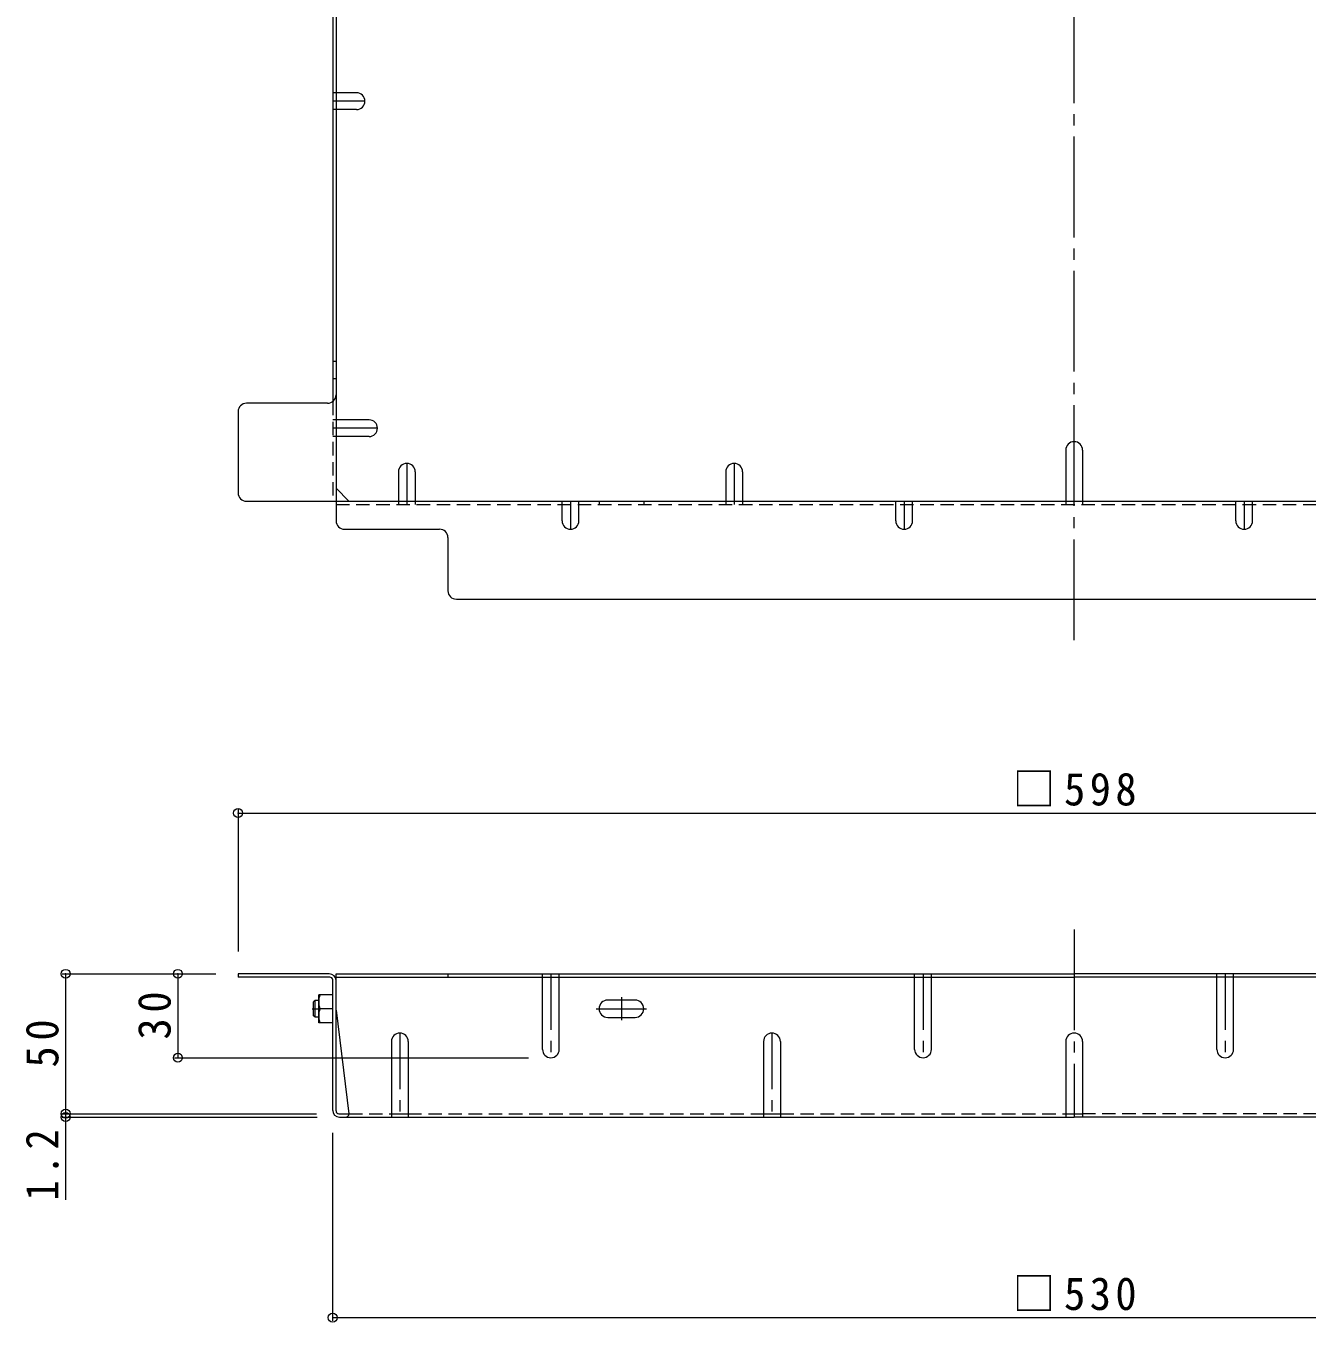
# Model space of a CAD drawing. Units: millimetres at full size, sheet at 1:4; details may follow other scales. Extents: x -928 to 1022, y -779 to 757.
# Drawn here: x 61.3 to 519.1, y -232.6 to 230.7 of the extents above; entities that cross this region are included whole.
import ezdxf

# ---------------------------------------------------------------- set-up
doc = ezdxf.new("R2010")
doc.units = ezdxf.units.MM
doc.header["$LTSCALE"] = 4
doc.header["$PDMODE"] = 32
doc.header["$PDSIZE"] = 3.2
for name, pattern in [('CHAIN1', [8, 5, -1, 1, -1]), ('CHAIN2', [12, 9, -1, 1, -1]), ('DASHED1', [1.8, 1.2, -0.6])]:
    doc.linetypes.add(name, pattern=pattern)
for name, color, linetype, lineweight in [('A-1_躯体', 3, 'Continuous', 9), ('A-4_その他', 7, 'Continuous', 9), ('A-7_ハッチ', 2, 'Continuous', 9), ('A-8_記号', 2, 'Continuous', 9), ('A-B_ﾊｯﾁ', 2, 'Continuous', 9), ('A-D_KIKI.NO', 2, 'CHAIN1', 9)]:
    doc.layers.add(name, color=color, linetype=linetype, lineweight=lineweight)
doc.styles.add('ＭＳ ゴシック', font='')
doc.styles.get('ＭＳ ゴシック').set_extended_font_data('MS Gothic')

msp = doc.modelspace()

# ---------------------------------------------------------------- linework, layer by layer
at = {"layer": 'A-1_躯体'}
for p, q in [((164.092, -123.095), (164.092, -118.095)), ((164.592, -123.595), (164.592, -117.595)), ((164.592, -123.595), (164.092, -123.095)), ((165.892, -123.595), (164.592, -123.595))]:
    msp.add_line(p, q, dxfattribs=at)
msp.add_lwpolyline([(165.892, -117.595), (164.592, -117.595), (164.092, -118.095)], dxfattribs=at)
at = {"layer": 'A-4_その他'}
for p, q in [((137.089, -49.427), (137.089, -100.095)), ((137.089, -50.627), (734.696, -50.627)), ((74.255, -108.095), (129.089, -108.095)), ((75.455, -108.095), (75.455, -158.095)), ((115.563, -108.095), (115.563, -138.095)), ((114.363, -138.095), (240.892, -138.095)), ((74.255, -158.095), (165.092, -158.095)), ((74.255, -159.295), (165.292, -159.295)), ((75.455, -158.095), (75.455, -188.933)), ((170.892, -232.166), (170.892, -164.895)), ((170.892, -230.966), (700.892, -230.966))]:
    msp.add_line(p, q, dxfattribs=at)
for p in [(137.089, -50.627), (75.455, -108.095), (115.563, -108.095), (115.563, -138.095), (75.455, -158.095), (75.455, -159.295), (170.892, -230.966)]:
    msp.add_point(p, dxfattribs=at)
at = {"layer": 'A-7_ハッチ'}
for p, q in [((172.092, 595.419), (172.092, 53.812)), ((170.892, 306.515), (170.892, 96.402)), ((137.089, 92.813), (137.089, 63.812)), ((169.092, 95.813), (140.089, 95.813)), ((172.092, 65.424), (176.704, 60.812)), ((140.089, 60.812), (170.892, 60.812)), ((170.892, 60.812), (172.092, 60.812)), ((172.092, 60.812), (700.892, 60.812)), ((175.092, 50.812), (209.093, 50.812)), ((212.093, 47.812), (212.093, 28.812)), ((215.093, 25.812), (656.691, 25.812)), ((137.089, -108.095), (137.089, -109.295)), ((169.692, -108.095), (137.089, -108.095)), ((169.892, -109.295), (137.089, -109.295)), ((170.892, -156.895), (170.892, -110.295)), ((172.092, -108.095), (435.892, -108.095)), ((172.092, -157.095), (172.092, -108.095)), ((172.092, -109.295), (435.892, -109.295)), ((212.093, -108.095), (212.093, -109.295)), ((699.692, -108.095), (435.892, -108.095)), ((699.692, -109.295), (435.892, -109.295)), ((172.092, -121.095), (176.704, -158.095)), ((173.092, -158.095), (176.704, -158.095)), ((173.292, -159.295), (435.892, -159.295)), ((698.492, -159.295), (435.892, -159.295))]:
    msp.add_line(p, q, dxfattribs=at)
at = {"layer": 'A-7_ハッチ', "linetype": 'CHAIN2'}
for p, q in [((435.892, 11.122), (435.892, 324.615)), ((435.892, -92.236), (435.892, -159.295))]:
    msp.add_line(p, q, dxfattribs=at)
at = {"layer": 'A-7_ハッチ', "linetype": 'DASHED1'}
for p, q in [((172.092, 206.805), (170.892, 206.805)), ((172.092, 200.805), (170.892, 200.805)), ((170.892, 110.815), (172.092, 110.815)), ((170.892, 104.615), (172.092, 104.615)), ((170.892, 96.413), (170.892, 96.402)), ((170.892, 96.402), (170.892, 60.812)), ((172.092, 89.891), (170.892, 89.891)), ((172.092, 83.891), (170.892, 83.891)), ((194.392, 60.812), (194.392, 59.612)), ((200.392, 60.812), (200.392, 59.612)), ((266.092, 60.812), (266.092, 59.612)), ((282.092, 60.812), (282.092, 59.612)), ((311.392, 60.812), (311.392, 59.612)), ((317.392, 60.812), (317.392, 59.612)), ((432.892, 60.812), (432.892, 59.612)), ((438.892, 60.812), (438.892, 59.612)), ((172.092, 59.612), (699.692, 59.612)), ((176.704, -158.095), (191.892, -158.095)), ((197.892, -158.095), (324.892, -158.095)), ((330.892, -158.095), (432.892, -158.095)), ((565.892, -158.095), (438.892, -158.095))]:
    msp.add_line(p, q, dxfattribs=at)
at = {"layer": 'A-7_ハッチ'}
for centre, radius, start, end in [((169.092, 98.813), 3, 270, 0), ((140.089, 92.813), 3, 90, 180), ((140.089, 63.812), 3, 180, 270), ((175.092, 53.812), 3, 180, 270), ((209.093, 47.812), 3, 0, 90), ((215.093, 28.812), 3, 180, 270), ((169.692, -110.495), 2.4, 0, 90), ((169.892, -110.295), 1, 0, 90), ((173.292, -156.895), 2.4, 180, 270), ((173.092, -157.095), 1, 180, 270), ((175.504, -158.095), 1.2, 270, 0)]:
    msp.add_arc(centre, radius, start, end, dxfattribs=at)
at = {"layer": 'A-8_記号'}
for p, q in [((179.392, 206.805), (172.092, 206.805)), ((179.392, 200.805), (172.092, 200.805)), ((183.892, 89.891), (172.092, 89.891)), ((183.892, 83.891), (172.092, 83.891)), ((432.892, 79.097), (432.892, 60.812)), ((438.892, 79.097), (438.892, 60.812)), ((194.392, 71.303), (194.392, 60.812)), ((200.392, 71.303), (200.392, 60.812)), ((311.392, 71.303), (311.392, 60.812)), ((317.392, 71.303), (317.392, 60.812)), ((252.892, 53.812), (252.892, 60.812)), ((258.892, 53.812), (258.892, 60.812)), ((372.142, 53.812), (372.142, 60.812)), ((378.142, 53.812), (378.142, 60.812)), ((493.642, 53.812), (493.642, 60.812)), ((499.642, 53.812), (499.642, 60.812)), ((245.892, -135.095), (245.892, -109.295)), ((251.892, -135.095), (251.892, -109.295)), ((378.892, -135.095), (378.892, -109.295)), ((384.892, -135.095), (384.892, -109.295)), ((486.892, -135.095), (486.892, -109.295)), ((492.892, -135.095), (492.892, -109.295)), ((278.992, -117.495), (269.192, -117.495)), ((269.192, -123.695), (278.992, -123.695)), ((191.892, -132.295), (191.892, -158.095)), ((197.892, -132.295), (197.892, -158.095)), ((324.892, -132.295), (324.892, -158.095)), ((330.892, -132.295), (330.892, -158.095)), ((432.892, -132.295), (432.892, -158.095)), ((438.892, -132.295), (438.892, -158.095)), ((191.892, -158.095), (191.892, -159.295)), ((191.892, -158.095), (197.892, -158.095)), ((197.892, -158.095), (197.892, -159.295)), ((324.892, -158.095), (324.892, -159.295)), ((324.892, -158.095), (330.892, -158.095)), ((330.892, -158.095), (330.892, -159.295)), ((432.892, -158.095), (432.892, -159.295)), ((432.892, -158.095), (438.892, -158.095)), ((438.892, -158.095), (438.892, -159.295))]:
    msp.add_line(p, q, dxfattribs=at)
at = {"layer": 'A-8_記号', "linetype": 'CHAIN1'}
for p, q in [((182.392, 203.805), (170.892, 203.805)), ((186.892, 86.891), (170.892, 86.891)), ((197.392, 74.303), (197.392, 59.612)), ((314.392, 74.303), (314.392, 59.612)), ((255.892, 60.812), (255.892, 50.812)), ((375.142, 60.812), (375.142, 50.812)), ((496.642, 60.812), (496.642, 50.812)), ((248.892, -108.095), (248.892, -138.095)), ((381.892, -108.095), (381.892, -138.095)), ((489.892, -108.095), (489.892, -138.095)), ((274.092, -116.495), (274.092, -124.695)), ((265.092, -120.595), (283.092, -120.595)), ((194.892, -129.295), (194.892, -159.295)), ((327.892, -129.295), (327.892, -159.295))]:
    msp.add_line(p, q, dxfattribs=at)
at = {"layer": 'A-8_記号', "linetype": 'DASHED1'}
for p, q in [((245.892, -109.295), (245.892, -108.095)), ((251.892, -109.295), (251.892, -108.095)), ((378.892, -109.295), (378.892, -108.095)), ((384.892, -109.295), (384.892, -108.095)), ((486.892, -109.295), (486.892, -108.095)), ((492.892, -109.295), (492.892, -108.095))]:
    msp.add_line(p, q, dxfattribs=at)
at = {"layer": 'A-8_記号'}
for centre, radius, start, end in [((179.392, 203.805), 3, 270, 90), ((183.892, 86.891), 3, 270, 90), ((435.892, 79.097), 3, 0, 180), ((197.392, 71.303), 3, 0, 180), ((314.392, 71.303), 3, 0, 180), ((255.892, 53.812), 3, 180, 0), ((375.142, 53.812), 3, 180, 0), ((496.642, 53.812), 3, 180, 0), ((269.192, -120.595), 3.1, 90, 270), ((278.992, -120.595), 3.1, 270, 90), ((194.892, -132.295), 3, 0, 180), ((327.892, -132.295), 3, 0, 180), ((435.892, -132.295), 3, 0, 180), ((248.892, -135.095), 3, 180, 0), ((381.892, -135.095), 3, 180, 0), ((489.892, -135.095), 3, 180, 0)]:
    msp.add_arc(centre, radius, start, end, dxfattribs=at)
at = {"layer": 'A-B_ﾊｯﾁ'}
for p, q in [((170.892, -115.595), (165.892, -115.595)), ((165.892, -125.595), (165.892, -115.595)), ((170.892, -125.595), (170.892, -115.595)), ((170.892, -120.595), (166.325, -120.595)), ((170.892, -125.595), (165.892, -125.595))]:
    msp.add_line(p, q, dxfattribs=at)
for centre in [(173.325, -118.095), (173.325, -123.095)]:
    msp.add_arc(centre, 7.433, 160.34634, 199.65367, dxfattribs=at)
at = {"layer": 'A-D_KIKI.NO'}
msp.add_line((163.606, -120.595), (166.267, -120.595), dxfattribs=at)

# ---------------------------------------------------------------- texts
at = {"layer": 'A-4_その他', "color": 2, "char_height": 11.73, "attachment_point": 7, "style": 'ＭＳ ゴシック'}
for s, insert in [('\\T1.21;\\W0.95;□598', (413.892, -48.227)), ('\\T1.21;\\W0.95;□530', (413.892, -228.566))]:
    msp.add_mtext(s, dxfattribs=dict(at, insert=insert))
at = {"layer": 'A-4_その他', "color": 2, "char_height": 11.73, "attachment_point": 7, "rotation": 90, "style": 'ＭＳ ゴシック'}
for s, insert in [('\\T1.27;\\W0.95;30', (113.163, -131.595)), ('\\T1.27;\\W0.95;50', (73.055, -141.595)), ('\\T1.27;\\W0.9;1.2', (73.055, -189.109))]:
    msp.add_mtext(s, dxfattribs=dict(at, insert=insert))

doc.saveas('drawing.dxf')
